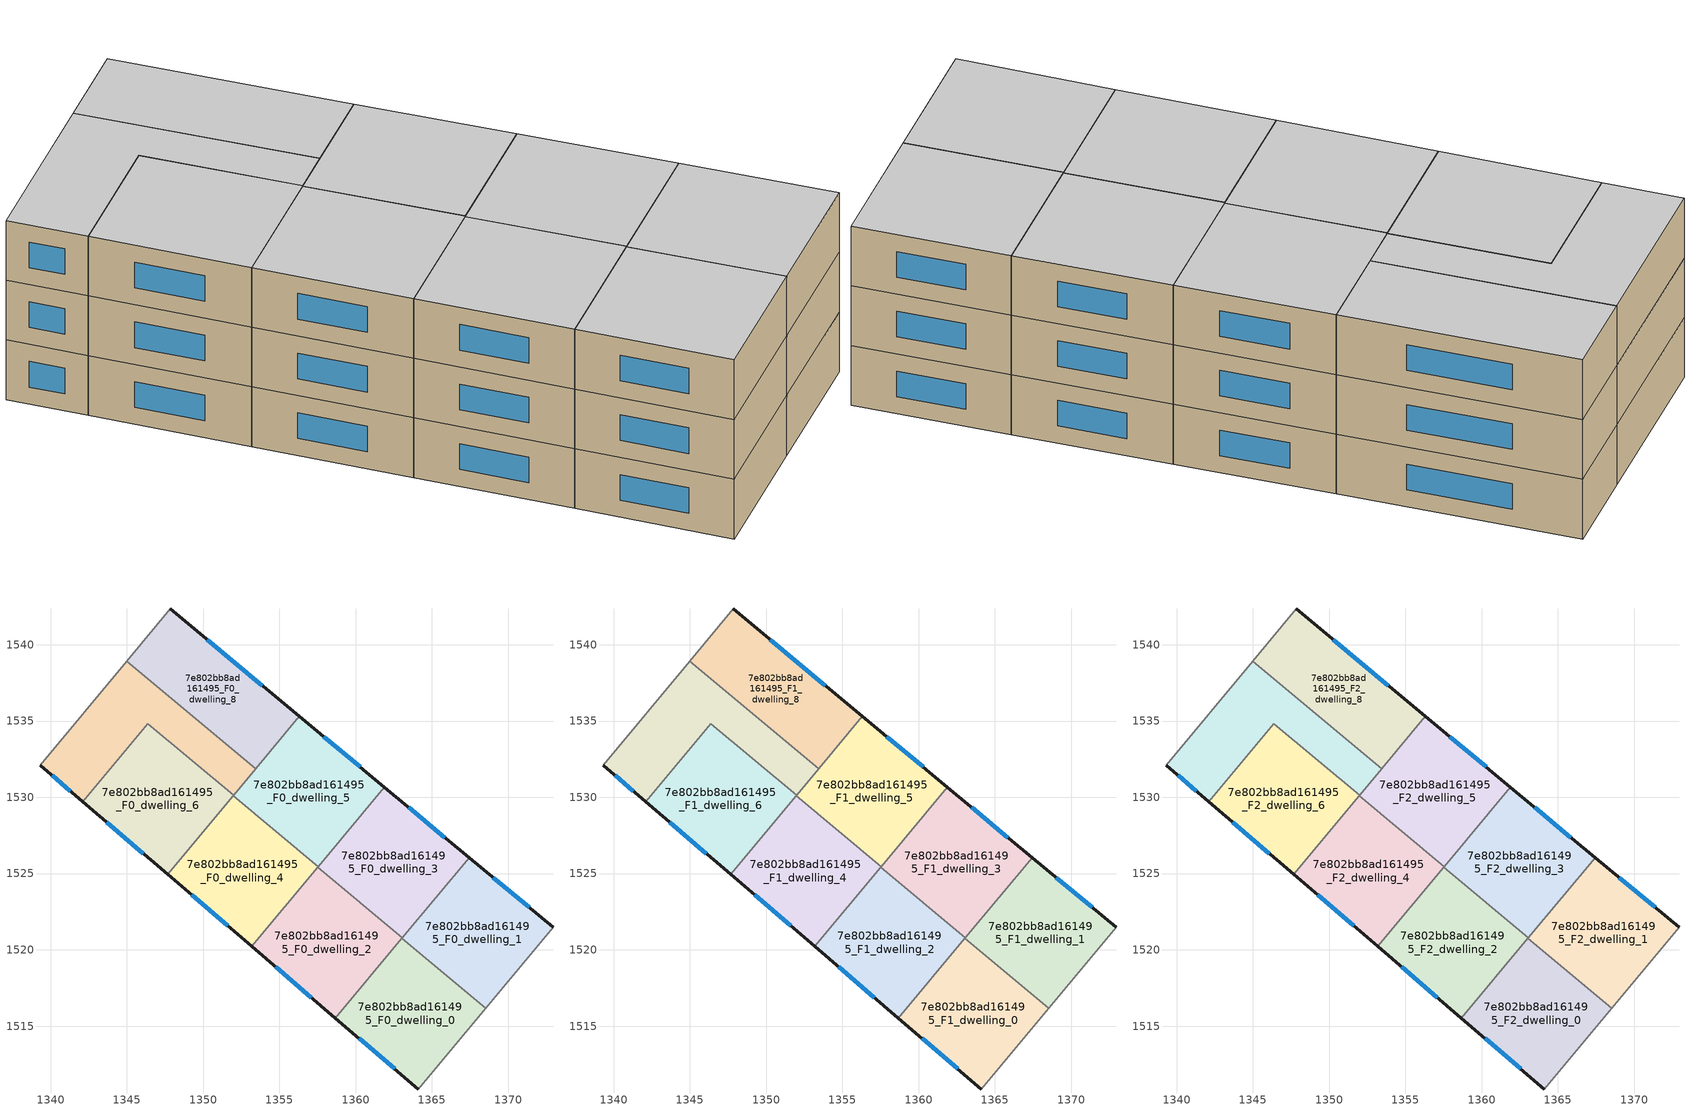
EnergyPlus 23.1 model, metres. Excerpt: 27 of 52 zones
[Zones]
7e802bb8ad161495_F0_dwelling_0
 floor ground (EU_floor_Construction): 1368.53,1516.19 1364.1,1510.87 1358.66,1515.53 1363.03,1520.77 z0
 wall outside (EU_wall_Construction): 1358.66,1515.53 1364.1,1510.87 z0:3
 wall to 7e802bb8ad161495_F0_dwelling_1 (EU_wall_Construction): 1368.53,1516.19 1363.03,1520.77 z0:3
 wall adiabatic (EU_wall_Construction): 1364.1,1510.87 1368.53,1516.19 z0:3
 wall to 7e802bb8ad161495_F0_dwelling_2 (EU_wall_Construction): 1363.03,1520.77 1358.66,1515.53 z0:3
 window (EU_Window_Construction): 1360.22,1514.2 1362.55,1512.2 z0.86:2.14
7e802bb8ad161495_F0_dwelling_1
 floor ground (EU_floor_Construction): 1372.93,1521.47 1368.53,1516.19 1363.03,1520.77 1367.43,1526.05 z0
 wall outside (EU_wall_Construction): 1372.93,1521.47 1367.43,1526.05 z0:3
 wall adiabatic (EU_wall_Construction): 1368.53,1516.19 1372.93,1521.47 z0:3
 wall to 7e802bb8ad161495_F0_dwelling_3 (EU_wall_Construction): 1367.43,1526.05 1363.06,1520.81 z0:3
 wall to 7e802bb8ad161495_F0_dwelling_2 (EU_wall_Construction): 1363.06,1520.81 1363.03,1520.77 z0:3
 window (EU_Window_Construction): 1371.36,1522.78 1369,1524.74 z0.86:2.14
7e802bb8ad161495_F0_dwelling_2
 floor ground (EU_floor_Construction): 1363.06,1520.81 1358.66,1515.53 1353.18,1520.22 1357.52,1525.42 z0
 wall outside (EU_wall_Construction): 1353.18,1520.22 1358.66,1515.53 z0:3
 wall to 7e802bb8ad161495_F0_dwelling_3 (EU_wall_Construction): 1363.06,1520.81 1357.52,1525.42 z0:3
 wall to 7e802bb8ad161495_F0_dwelling_4 (EU_wall_Construction): 1357.52,1525.42 1353.18,1520.22 z0:3
 window (EU_Window_Construction): 1354.75,1518.88 1357.1,1516.87 z0.86:2.14
7e802bb8ad161495_F0_dwelling_3
 floor ground (EU_floor_Construction): 1367.43,1526.05 1363.06,1520.81 1357.52,1525.42 1361.89,1530.66 z0
 wall outside (EU_wall_Construction): 1367.43,1526.05 1361.89,1530.66 z0:3
 wall to 7e802bb8ad161495_F0_dwelling_5 (EU_wall_Construction): 1361.89,1530.66 1357.55,1525.46 z0:3
 wall to 7e802bb8ad161495_F0_dwelling_4 (EU_wall_Construction): 1357.55,1525.46 1357.52,1525.43 z0:3
 window (EU_Window_Construction): 1365.85,1527.37 1363.47,1529.34 z0.86:2.14
7e802bb8ad161495_F0_dwelling_4
 floor ground (EU_floor_Construction): 1357.55,1525.46 1353.18,1520.22 1347.66,1524.95 1351.97,1530.12 z0
 wall outside (EU_wall_Construction): 1347.66,1524.95 1353.18,1520.22 z0:3
 wall to 7e802bb8ad161495_F0_dwelling_5 (EU_wall_Construction): 1357.55,1525.46 1351.97,1530.12 z0:3
 wall to 7e802bb8ad161495_F0_dwelling_6 (EU_wall_Construction): 1351.97,1530.12 1347.66,1524.95 z0:3
 window (EU_Window_Construction): 1349.24,1523.6 1351.61,1521.57 z0.86:2.14
7e802bb8ad161495_F0_dwelling_5
 floor ground (EU_floor_Construction): 1361.89,1530.66 1357.55,1525.46 1351.97,1530.12 1356.3,1535.31 z0
 wall outside (EU_wall_Construction): 1361.89,1530.66 1356.3,1535.31 z0:3
 wall to 7e802bb8ad161495_F0_dwelling_8 (EU_wall_Construction): 1356.3,1535.31 1353.43,1531.87 z0:3
 wall to 7e802bb8ad161495_F0_dwelling_7 (EU_wall_Construction): 1353.43,1531.88 1352,1530.15 z0:3
 wall to 7e802bb8ad161495_F0_dwelling_6 (EU_wall_Construction): 1352,1530.15 1351.97,1530.12 z0:3
 window (EU_Window_Construction): 1360.29,1531.99 1357.9,1533.98 z0.86:2.14
7e802bb8ad161495_F0_dwelling_6
 floor ground (EU_floor_Construction): 1352,1530.15 1347.66,1524.95 1342.1,1529.72 1346.37,1534.84 z0
 wall outside (EU_wall_Construction): 1342.1,1529.72 1347.66,1524.95 z0:3
 wall to 7e802bb8ad161495_F0_dwelling_7 (EU_wall_Construction): 1352,1530.15 1346.37,1534.84 1342.1,1529.72 z0:3
 window (EU_Window_Construction): 1343.69,1528.36 1346.07,1526.31 z0.86:2.14
7e802bb8ad161495_F0_dwelling_7
 floor ground (EU_floor_Construction): 1353.43,1531.88 1352,1530.15 1346.37,1534.84 1342.1,1529.72 1339.3,1532.12 1344.98,1538.92 z0
 wall outside (EU_wall_Construction): 1339.3,1532.12 1342.1,1529.72 z0:3
 wall adiabatic (EU_wall_Construction): 1344.98,1538.92 1339.3,1532.12 z0:3
 wall to 7e802bb8ad161495_F0_dwelling_8 (EU_wall_Construction): 1353.43,1531.88 1344.98,1538.92 z0:3
 window (EU_Window_Construction): 1340.1,1531.43 1341.3,1530.4 z0.86:2.14
7e802bb8ad161495_F0_dwelling_8
 floor ground (EU_floor_Construction): 1356.3,1535.31 1353.43,1531.88 1344.98,1538.92 1347.84,1542.35 z0
 wall outside (EU_wall_Construction): 1356.3,1535.31 1347.84,1542.35 z0:3
 wall adiabatic (EU_wall_Construction): 1347.84,1542.35 1344.98,1538.92 z0:3
 window (EU_Window_Construction): 1353.88,1537.32 1350.25,1540.34 z0.86:2.14
7e802bb8ad161495_F1_dwelling_0
 floor to 7e802bb8ad161495_F0_dwelling_0 (EU_floor_Construction): 1368.53,1516.19 1364.1,1510.87 1358.66,1515.53 1363.03,1520.77 z3
 wall outside (EU_wall_Construction): 1358.66,1515.53 1364.1,1510.87 z3:6
 wall to 7e802bb8ad161495_F1_dwelling_1 (EU_wall_Construction): 1368.53,1516.19 1363.03,1520.77 z3:6
 wall adiabatic (EU_wall_Construction): 1364.1,1510.87 1368.53,1516.19 z3:6
 wall to 7e802bb8ad161495_F1_dwelling_2 (EU_wall_Construction): 1363.03,1520.77 1358.66,1515.53 z3:6
 window (EU_Window_Construction): 1360.22,1514.2 1362.55,1512.2 z3.86:5.14
7e802bb8ad161495_F1_dwelling_1
 floor to 7e802bb8ad161495_F0_dwelling_1 (EU_floor_Construction): 1372.93,1521.47 1368.53,1516.19 1363.03,1520.77 1367.43,1526.05 z3
 wall outside (EU_wall_Construction): 1372.93,1521.47 1367.43,1526.05 z3:6
 wall adiabatic (EU_wall_Construction): 1368.53,1516.19 1372.93,1521.47 z3:6
 wall to 7e802bb8ad161495_F1_dwelling_3 (EU_wall_Construction): 1367.43,1526.05 1363.06,1520.81 z3:6
 wall to 7e802bb8ad161495_F1_dwelling_2 (EU_wall_Construction): 1363.06,1520.81 1363.03,1520.77 z3:6
 window (EU_Window_Construction): 1371.36,1522.78 1369,1524.74 z3.86:5.14
7e802bb8ad161495_F1_dwelling_2
 floor to 7e802bb8ad161495_F0_dwelling_2 (EU_floor_Construction): 1363.06,1520.81 1358.66,1515.53 1353.18,1520.22 1357.52,1525.42 z3
 wall outside (EU_wall_Construction): 1353.18,1520.22 1358.66,1515.53 z3:6
 wall to 7e802bb8ad161495_F1_dwelling_3 (EU_wall_Construction): 1363.06,1520.81 1357.52,1525.42 z3:6
 wall to 7e802bb8ad161495_F1_dwelling_4 (EU_wall_Construction): 1357.52,1525.42 1353.18,1520.22 z3:6
 window (EU_Window_Construction): 1354.75,1518.88 1357.1,1516.87 z3.86:5.14
7e802bb8ad161495_F1_dwelling_3
 floor to 7e802bb8ad161495_F0_dwelling_3 (EU_floor_Construction): 1367.43,1526.05 1363.06,1520.81 1357.52,1525.42 1361.89,1530.66 z3
 wall outside (EU_wall_Construction): 1367.43,1526.05 1361.89,1530.66 z3:6
 wall to 7e802bb8ad161495_F1_dwelling_5 (EU_wall_Construction): 1361.89,1530.66 1357.55,1525.46 z3:6
 wall to 7e802bb8ad161495_F1_dwelling_4 (EU_wall_Construction): 1357.55,1525.46 1357.52,1525.43 z3:6
 window (EU_Window_Construction): 1365.85,1527.37 1363.47,1529.34 z3.86:5.14
7e802bb8ad161495_F1_dwelling_4
 floor to 7e802bb8ad161495_F0_dwelling_4 (EU_floor_Construction): 1357.55,1525.46 1353.18,1520.22 1347.66,1524.95 1351.97,1530.12 z3
 wall outside (EU_wall_Construction): 1347.66,1524.95 1353.18,1520.22 z3:6
 wall to 7e802bb8ad161495_F1_dwelling_5 (EU_wall_Construction): 1357.55,1525.46 1351.97,1530.12 z3:6
 wall to 7e802bb8ad161495_F1_dwelling_6 (EU_wall_Construction): 1351.97,1530.12 1347.66,1524.95 z3:6
 window (EU_Window_Construction): 1349.24,1523.6 1351.61,1521.57 z3.86:5.14
7e802bb8ad161495_F1_dwelling_5
 floor to 7e802bb8ad161495_F0_dwelling_5 (EU_floor_Construction): 1361.89,1530.66 1357.55,1525.46 1351.97,1530.12 1356.3,1535.31 z3
 wall outside (EU_wall_Construction): 1361.89,1530.66 1356.3,1535.31 z3:6
 wall to 7e802bb8ad161495_F1_dwelling_8 (EU_wall_Construction): 1356.3,1535.31 1353.43,1531.87 z3:6
 wall to 7e802bb8ad161495_F1_dwelling_7 (EU_wall_Construction): 1353.43,1531.88 1352,1530.15 z3:6
 wall to 7e802bb8ad161495_F1_dwelling_6 (EU_wall_Construction): 1352,1530.15 1351.97,1530.12 z3:6
 window (EU_Window_Construction): 1360.29,1531.99 1357.9,1533.98 z3.86:5.14
7e802bb8ad161495_F1_dwelling_6
 floor to 7e802bb8ad161495_F0_dwelling_6 (EU_floor_Construction): 1352,1530.15 1347.66,1524.95 1342.1,1529.72 1346.37,1534.84 z3
 wall outside (EU_wall_Construction): 1342.1,1529.72 1347.66,1524.95 z3:6
 wall to 7e802bb8ad161495_F1_dwelling_7 (EU_wall_Construction): 1352,1530.15 1346.37,1534.84 1342.1,1529.72 z3:6
 window (EU_Window_Construction): 1343.69,1528.36 1346.07,1526.31 z3.86:5.14
7e802bb8ad161495_F1_dwelling_7
 floor to 7e802bb8ad161495_F0_dwelling_7 (EU_floor_Construction): 1353.43,1531.88 1352,1530.15 1346.37,1534.84 1342.1,1529.72 1339.3,1532.12 1344.98,1538.92 z3
 wall outside (EU_wall_Construction): 1339.3,1532.12 1342.1,1529.72 z3:6
 wall adiabatic (EU_wall_Construction): 1344.98,1538.92 1339.3,1532.12 z3:6
 wall to 7e802bb8ad161495_F1_dwelling_8 (EU_wall_Construction): 1353.43,1531.88 1344.98,1538.92 z3:6
 window (EU_Window_Construction): 1340.1,1531.43 1341.3,1530.4 z3.86:5.14
7e802bb8ad161495_F1_dwelling_8
 floor to 7e802bb8ad161495_F0_dwelling_8 (EU_floor_Construction): 1356.3,1535.31 1353.43,1531.88 1344.98,1538.92 1347.84,1542.35 z3
 wall outside (EU_wall_Construction): 1356.3,1535.31 1347.84,1542.35 z3:6
 wall adiabatic (EU_wall_Construction): 1347.84,1542.35 1344.98,1538.92 z3:6
 window (EU_Window_Construction): 1353.88,1537.32 1350.25,1540.34 z3.86:5.14
7e802bb8ad161495_F2_dwelling_0
 floor to 7e802bb8ad161495_F1_dwelling_0 (EU_floor_Construction): 1368.53,1516.19 1364.1,1510.87 1358.66,1515.53 1363.03,1520.77 z6
 wall outside (EU_wall_Construction): 1358.66,1515.53 1364.1,1510.87 z6:9
 wall to 7e802bb8ad161495_F2_dwelling_1 (EU_wall_Construction): 1368.53,1516.19 1363.03,1520.77 z6:9
 wall adiabatic (EU_wall_Construction): 1364.1,1510.87 1368.53,1516.19 z6:9
 wall to 7e802bb8ad161495_F2_dwelling_2 (EU_wall_Construction): 1363.03,1520.77 1358.66,1515.53 z6:9
 window (EU_Window_Construction): 1360.22,1514.2 1362.55,1512.2 z6.86:8.14
 ceiling to 7e802bb8ad161495_F3_dwelling_0 (EU_floor_Construction): 1364.1,1510.87 1368.53,1516.19 1363.03,1520.77 1358.66,1515.53 z9
7e802bb8ad161495_F2_dwelling_1
 floor to 7e802bb8ad161495_F1_dwelling_1 (EU_floor_Construction): 1372.93,1521.47 1368.53,1516.19 1363.03,1520.77 1367.43,1526.05 z6
 wall outside (EU_wall_Construction): 1372.93,1521.47 1367.43,1526.05 z6:9
 wall adiabatic (EU_wall_Construction): 1368.53,1516.19 1372.93,1521.47 z6:9
 wall to 7e802bb8ad161495_F2_dwelling_3 (EU_wall_Construction): 1367.43,1526.05 1363.06,1520.81 z6:9
 wall to 7e802bb8ad161495_F2_dwelling_2 (EU_wall_Construction): 1363.06,1520.81 1363.03,1520.77 z6:9
 window (EU_Window_Construction): 1371.36,1522.78 1369,1524.74 z6.86:8.14
 ceiling to 7e802bb8ad161495_F3_dwelling_1 (EU_floor_Construction): 1368.53,1516.19 1372.93,1521.47 1367.43,1526.05 1363.03,1520.77 z9
7e802bb8ad161495_F2_dwelling_2
 floor to 7e802bb8ad161495_F1_dwelling_2 (EU_floor_Construction): 1363.06,1520.81 1358.66,1515.53 1353.18,1520.22 1357.52,1525.42 z6
 wall outside (EU_wall_Construction): 1353.18,1520.22 1358.66,1515.53 z6:9
 wall to 7e802bb8ad161495_F2_dwelling_3 (EU_wall_Construction): 1363.06,1520.81 1357.52,1525.42 z6:9
 wall to 7e802bb8ad161495_F2_dwelling_4 (EU_wall_Construction): 1357.52,1525.42 1353.18,1520.22 z6:9
 window (EU_Window_Construction): 1354.75,1518.88 1357.1,1516.87 z6.86:8.14
 ceiling to 7e802bb8ad161495_F3_dwelling_2 (EU_floor_Construction): 1358.66,1515.53 1363.06,1520.81 1357.52,1525.42 1353.18,1520.22 z9
7e802bb8ad161495_F2_dwelling_3
 floor to 7e802bb8ad161495_F1_dwelling_3 (EU_floor_Construction): 1367.43,1526.05 1363.06,1520.81 1357.52,1525.42 1361.89,1530.66 z6
 wall outside (EU_wall_Construction): 1367.43,1526.05 1361.89,1530.66 z6:9
 wall to 7e802bb8ad161495_F2_dwelling_5 (EU_wall_Construction): 1361.89,1530.66 1357.55,1525.46 z6:9
 wall to 7e802bb8ad161495_F2_dwelling_4 (EU_wall_Construction): 1357.55,1525.46 1357.52,1525.43 z6:9
 window (EU_Window_Construction): 1365.85,1527.37 1363.47,1529.34 z6.86:8.14
 ceiling to 7e802bb8ad161495_F3_dwelling_3 (EU_floor_Construction): 1363.06,1520.81 1367.43,1526.05 1361.89,1530.66 1357.52,1525.42 z9
7e802bb8ad161495_F2_dwelling_4
 floor to 7e802bb8ad161495_F1_dwelling_4 (EU_floor_Construction): 1357.55,1525.46 1353.18,1520.22 1347.66,1524.95 1351.97,1530.12 z6
 wall outside (EU_wall_Construction): 1347.66,1524.95 1353.18,1520.22 z6:9
 wall to 7e802bb8ad161495_F2_dwelling_5 (EU_wall_Construction): 1357.55,1525.46 1351.97,1530.12 z6:9
 wall to 7e802bb8ad161495_F2_dwelling_6 (EU_wall_Construction): 1351.97,1530.12 1347.66,1524.95 z6:9
 window (EU_Window_Construction): 1349.24,1523.6 1351.61,1521.57 z6.86:8.14
 ceiling to 7e802bb8ad161495_F3_dwelling_4 (EU_floor_Construction): 1353.18,1520.22 1357.55,1525.46 1351.97,1530.12 1347.66,1524.95 z9
7e802bb8ad161495_F2_dwelling_5
 floor to 7e802bb8ad161495_F1_dwelling_5 (EU_floor_Construction): 1361.89,1530.66 1357.55,1525.46 1351.97,1530.12 1356.3,1535.31 z6
 wall outside (EU_wall_Construction): 1361.89,1530.66 1356.3,1535.31 z6:9
 wall to 7e802bb8ad161495_F2_dwelling_8 (EU_wall_Construction): 1356.3,1535.31 1353.43,1531.87 z6:9
 wall to 7e802bb8ad161495_F2_dwelling_7 (EU_wall_Construction): 1353.43,1531.88 1352,1530.15 z6:9
 wall to 7e802bb8ad161495_F2_dwelling_6 (EU_wall_Construction): 1352,1530.15 1351.97,1530.12 z6:9
 window (EU_Window_Construction): 1360.29,1531.99 1357.9,1533.98 z6.86:8.14
 ceiling to 7e802bb8ad161495_F3_dwelling_5 (EU_floor_Construction): 1357.55,1525.46 1361.89,1530.66 1356.3,1535.31 1351.97,1530.12 z9
7e802bb8ad161495_F2_dwelling_6
 floor to 7e802bb8ad161495_F1_dwelling_6 (EU_floor_Construction): 1352,1530.15 1347.66,1524.95 1342.1,1529.72 1346.37,1534.84 z6
 wall outside (EU_wall_Construction): 1342.1,1529.72 1347.66,1524.95 z6:9
 wall to 7e802bb8ad161495_F2_dwelling_7 (EU_wall_Construction): 1352,1530.15 1346.37,1534.84 1342.1,1529.72 z6:9
 window (EU_Window_Construction): 1343.69,1528.36 1346.07,1526.31 z6.86:8.14
 ceiling to 7e802bb8ad161495_F3_dwelling_6 (EU_floor_Construction): 1347.66,1524.95 1352,1530.15 1346.37,1534.84 1342.1,1529.72 z9
7e802bb8ad161495_F2_dwelling_7
 floor to 7e802bb8ad161495_F1_dwelling_7 (EU_floor_Construction): 1353.43,1531.88 1352,1530.15 1346.37,1534.84 1342.1,1529.72 1339.3,1532.12 1344.98,1538.92 z6
 wall outside (EU_wall_Construction): 1339.3,1532.12 1342.1,1529.72 z6:9
 wall adiabatic (EU_wall_Construction): 1344.98,1538.92 1339.3,1532.12 z6:9
 wall to 7e802bb8ad161495_F2_dwelling_8 (EU_wall_Construction): 1353.43,1531.88 1344.98,1538.92 z6:9
 window (EU_Window_Construction): 1340.1,1531.43 1341.3,1530.4 z6.86:8.14
 ceiling to 7e802bb8ad161495_F3_dwelling_7 (EU_floor_Construction): 1352,1530.15 1353.43,1531.88 1344.98,1538.92 1339.3,1532.12 1342.1,1529.72 1346.37,1534.84 z9
7e802bb8ad161495_F2_dwelling_8
 floor to 7e802bb8ad161495_F1_dwelling_8 (EU_floor_Construction): 1356.3,1535.31 1353.43,1531.88 1344.98,1538.92 1347.84,1542.35 z6
 wall outside (EU_wall_Construction): 1356.3,1535.31 1347.84,1542.35 z6:9
 wall adiabatic (EU_wall_Construction): 1347.84,1542.35 1344.98,1538.92 z6:9
 window (EU_Window_Construction): 1353.88,1537.32 1350.25,1540.34 z6.86:8.14
 ceiling to 7e802bb8ad161495_F3_dwelling_8 (EU_floor_Construction): 1353.43,1531.88 1356.3,1535.31 1347.84,1542.35 1344.98,1538.92 z9
[Building]
EU S2 Campaign: North Axis=0; Terrain=City; Solar Distribution=FullExterior
[Site:Location]
Helsinki-Vantaa.AP: Latitude=60.317; Longitude=24.963; Time Zone=2; Elevation=54.6
[SizingPeriod:WeatherFileDays]
AnnualSizingPeriod: Begin Month=1; Begin Day of Month=1; End Month=12; End Day of Month=31; Day of Week for Start Day=Monday; Use Weather File Daylight Saving Period=No; Use Weather File Rain and Snow Indicators=No
[MATERIAL]
EU_InternalMass_Material: Roughness=MediumRough; Thickness=0.1; Conductivity=1; Density=1800; Specific Heat=900; Thermal Absorptance=0.9; Solar Absorptance=0.7; Visible Absorptance=0.7
[MATERIAL:NOMASS] Roughness=MediumRough; Thermal Absorptance=0.9; Solar Absorptance=0.7; Visible Absorptance=0.7
Name | Thermal Resistance
EU_wall_NoMass | 1.10183
EU_floor_NoMass | 1.70606
[WINDOWMATERIAL:SIMPLEGLAZINGSYSTEM]
EU_Window_SimpleGlazing: UFactor=3.11035; Solar Heat Gain Coefficient=0.8; Visible Transmittance=0.8
[CONSTRUCTION]
EU_wall_Construction: EU_wall_NoMass
EU_floor_Construction: EU_floor_NoMass
EU_Window_Construction: EU_Window_SimpleGlazing
EU_InternalMass_Construction: EU_InternalMass_Material
[ZONE] Type=1; Multiplier=1; Ceiling Height=autocalculate; Floor Area=autocalculate; Part of Total Floor Area=Yes
Name | Volume
7e802bb8ad161495_F0_dwelling_0; 7e802bb8ad161495_F1_dwelling_0; 7e802bb8ad161495_F2_dwelling_0 | 147.608
7e802bb8ad161495_F0_dwelling_1; 7e802bb8ad161495_F1_dwelling_1; 7e802bb8ad161495_F2_dwelling_1; 7e802bb8ad161495_F0_dwelling_8; 7e802bb8ad161495_F1_dwelling_8; 7e802bb8ad161495_F2_dwelling_8 | 147.616
7e802bb8ad161495_F0_dwelling_2; 7e802bb8ad161495_F1_dwelling_2; 7e802bb8ad161495_F2_dwelling_2; 7e802bb8ad161495_F0_dwelling_4; 7e802bb8ad161495_F1_dwelling_4; 7e802bb8ad161495_F2_dwelling_4 | 147.628
7e802bb8ad161495_F0_dwelling_3; 7e802bb8ad161495_F1_dwelling_3; 7e802bb8ad161495_F2_dwelling_3; 7e802bb8ad161495_F0_dwelling_5; 7e802bb8ad161495_F1_dwelling_5; 7e802bb8ad161495_F2_dwelling_5 | 147.623
7e802bb8ad161495_F0_dwelling_6; 7e802bb8ad161495_F1_dwelling_6; 7e802bb8ad161495_F2_dwelling_6 | 147.599
7e802bb8ad161495_F0_dwelling_7; 7e802bb8ad161495_F1_dwelling_7; 7e802bb8ad161495_F2_dwelling_7 | 147.627
[INTERNALMASS] Construction=EU_InternalMass_Construction
Name | Zone or ZoneList | Surface Area
7e802bb8ad161495_F0_dwelling_0_EU_InternalMass | 7e802bb8ad161495_F0_dwelling_0 | 49.203
7e802bb8ad161495_F0_dwelling_1_EU_InternalMass | 7e802bb8ad161495_F0_dwelling_1 | 49.2059
7e802bb8ad161495_F0_dwelling_2_EU_InternalMass | 7e802bb8ad161495_F0_dwelling_2 | 49.2096
7e802bb8ad161495_F0_dwelling_3_EU_InternalMass | 7e802bb8ad161495_F0_dwelling_3 | 49.2067
7e802bb8ad161495_F0_dwelling_4_EU_InternalMass | 7e802bb8ad161495_F0_dwelling_4 | 49.2104
7e802bb8ad161495_F0_dwelling_5_EU_InternalMass | 7e802bb8ad161495_F0_dwelling_5 | 49.208
7e802bb8ad161495_F0_dwelling_6_EU_InternalMass | 7e802bb8ad161495_F0_dwelling_6 | 49.2005
7e802bb8ad161495_F0_dwelling_7_EU_InternalMass | 7e802bb8ad161495_F0_dwelling_7 | 49.2091
7e802bb8ad161495_F0_dwelling_8_EU_InternalMass | 7e802bb8ad161495_F0_dwelling_8 | 49.2086
7e802bb8ad161495_F1_dwelling_0_EU_InternalMass | 7e802bb8ad161495_F1_dwelling_0 | 49.203
7e802bb8ad161495_F1_dwelling_1_EU_InternalMass | 7e802bb8ad161495_F1_dwelling_1 | 49.2059
7e802bb8ad161495_F1_dwelling_2_EU_InternalMass | 7e802bb8ad161495_F1_dwelling_2 | 49.2096
7e802bb8ad161495_F1_dwelling_3_EU_InternalMass | 7e802bb8ad161495_F1_dwelling_3 | 49.2067
7e802bb8ad161495_F1_dwelling_4_EU_InternalMass | 7e802bb8ad161495_F1_dwelling_4 | 49.2104
7e802bb8ad161495_F1_dwelling_5_EU_InternalMass | 7e802bb8ad161495_F1_dwelling_5 | 49.208
7e802bb8ad161495_F1_dwelling_6_EU_InternalMass | 7e802bb8ad161495_F1_dwelling_6 | 49.2005
7e802bb8ad161495_F1_dwelling_7_EU_InternalMass | 7e802bb8ad161495_F1_dwelling_7 | 49.2091
7e802bb8ad161495_F1_dwelling_8_EU_InternalMass | 7e802bb8ad161495_F1_dwelling_8 | 49.2086
7e802bb8ad161495_F2_dwelling_0_EU_InternalMass | 7e802bb8ad161495_F2_dwelling_0 | 49.203
7e802bb8ad161495_F2_dwelling_1_EU_InternalMass | 7e802bb8ad161495_F2_dwelling_1 | 49.2059
7e802bb8ad161495_F2_dwelling_2_EU_InternalMass | 7e802bb8ad161495_F2_dwelling_2 | 49.2096
7e802bb8ad161495_F2_dwelling_3_EU_InternalMass | 7e802bb8ad161495_F2_dwelling_3 | 49.2067
7e802bb8ad161495_F2_dwelling_4_EU_InternalMass | 7e802bb8ad161495_F2_dwelling_4 | 49.2104
7e802bb8ad161495_F2_dwelling_5_EU_InternalMass | 7e802bb8ad161495_F2_dwelling_5 | 49.208
7e802bb8ad161495_F2_dwelling_6_EU_InternalMass | 7e802bb8ad161495_F2_dwelling_6 | 49.2005
7e802bb8ad161495_F2_dwelling_7_EU_InternalMass | 7e802bb8ad161495_F2_dwelling_7 | 49.2091
7e802bb8ad161495_F2_dwelling_8_EU_InternalMass | 7e802bb8ad161495_F2_dwelling_8 | 49.2086
[OTHEREQUIPMENT] Fuel Type=Electricity; Design Level Calculation Method=Watts/Area; Power per Zone Floor Area=1; Fraction Latent=0; Fraction Radiant=0; Fraction Lost=0; Carbon Dioxide Generation Rate=0; EndUse Subcategory=EU_Step8_InternalGains
Name | Zone or ZoneList or Space or SpaceList | Schedule
EU_Step8_InternalGain_7e802bb8ad161495_F0_dwelling_0_f000 | 7e802bb8ad161495_F0_dwelling_0 | EU_Step8_GainSchedule_7e802bb8ad161495_F0_dwelling_0_f000
EU_Step8_InternalGain_7e802bb8ad161495_F0_dwelling_1_f000 | 7e802bb8ad161495_F0_dwelling_1 | EU_Step8_GainSchedule_7e802bb8ad161495_F0_dwelling_1_f000
EU_Step8_InternalGain_7e802bb8ad161495_F0_dwelling_2_f000 | 7e802bb8ad161495_F0_dwelling_2 | EU_Step8_GainSchedule_7e802bb8ad161495_F0_dwelling_2_f000
EU_Step8_InternalGain_7e802bb8ad161495_F0_dwelling_3_f000 | 7e802bb8ad161495_F0_dwelling_3 | EU_Step8_GainSchedule_7e802bb8ad161495_F0_dwelling_3_f000
EU_Step8_InternalGain_7e802bb8ad161495_F0_dwelling_4_f000 | 7e802bb8ad161495_F0_dwelling_4 | EU_Step8_GainSchedule_7e802bb8ad161495_F0_dwelling_4_f000
EU_Step8_InternalGain_7e802bb8ad161495_F0_dwelling_5_f000 | 7e802bb8ad161495_F0_dwelling_5 | EU_Step8_GainSchedule_7e802bb8ad161495_F0_dwelling_5_f000
EU_Step8_InternalGain_7e802bb8ad161495_F0_dwelling_6_f000 | 7e802bb8ad161495_F0_dwelling_6 | EU_Step8_GainSchedule_7e802bb8ad161495_F0_dwelling_6_f000
EU_Step8_InternalGain_7e802bb8ad161495_F0_dwelling_7_f000 | 7e802bb8ad161495_F0_dwelling_7 | EU_Step8_GainSchedule_7e802bb8ad161495_F0_dwelling_7_f000
EU_Step8_InternalGain_7e802bb8ad161495_F0_dwelling_8_f000 | 7e802bb8ad161495_F0_dwelling_8 | EU_Step8_GainSchedule_7e802bb8ad161495_F0_dwelling_8_f000
EU_Step8_InternalGain_7e802bb8ad161495_F1_dwelling_0_f000 | 7e802bb8ad161495_F1_dwelling_0 | EU_Step8_GainSchedule_7e802bb8ad161495_F1_dwelling_0_f000
EU_Step8_InternalGain_7e802bb8ad161495_F1_dwelling_1_f000 | 7e802bb8ad161495_F1_dwelling_1 | EU_Step8_GainSchedule_7e802bb8ad161495_F1_dwelling_1_f000
EU_Step8_InternalGain_7e802bb8ad161495_F1_dwelling_2_f000 | 7e802bb8ad161495_F1_dwelling_2 | EU_Step8_GainSchedule_7e802bb8ad161495_F1_dwelling_2_f000
EU_Step8_InternalGain_7e802bb8ad161495_F1_dwelling_3_f000 | 7e802bb8ad161495_F1_dwelling_3 | EU_Step8_GainSchedule_7e802bb8ad161495_F1_dwelling_3_f000
EU_Step8_InternalGain_7e802bb8ad161495_F1_dwelling_4_f000 | 7e802bb8ad161495_F1_dwelling_4 | EU_Step8_GainSchedule_7e802bb8ad161495_F1_dwelling_4_f000
EU_Step8_InternalGain_7e802bb8ad161495_F1_dwelling_5_f000 | 7e802bb8ad161495_F1_dwelling_5 | EU_Step8_GainSchedule_7e802bb8ad161495_F1_dwelling_5_f000
EU_Step8_InternalGain_7e802bb8ad161495_F1_dwelling_6_f000 | 7e802bb8ad161495_F1_dwelling_6 | EU_Step8_GainSchedule_7e802bb8ad161495_F1_dwelling_6_f000
EU_Step8_InternalGain_7e802bb8ad161495_F1_dwelling_7_f000 | 7e802bb8ad161495_F1_dwelling_7 | EU_Step8_GainSchedule_7e802bb8ad161495_F1_dwelling_7_f000
EU_Step8_InternalGain_7e802bb8ad161495_F1_dwelling_8_f000 | 7e802bb8ad161495_F1_dwelling_8 | EU_Step8_GainSchedule_7e802bb8ad161495_F1_dwelling_8_f000
EU_Step8_InternalGain_7e802bb8ad161495_F2_dwelling_0_f000 | 7e802bb8ad161495_F2_dwelling_0 | EU_Step8_GainSchedule_7e802bb8ad161495_F2_dwelling_0_f000
EU_Step8_InternalGain_7e802bb8ad161495_F2_dwelling_1_f000 | 7e802bb8ad161495_F2_dwelling_1 | EU_Step8_GainSchedule_7e802bb8ad161495_F2_dwelling_1_f000
EU_Step8_InternalGain_7e802bb8ad161495_F2_dwelling_2_f000 | 7e802bb8ad161495_F2_dwelling_2 | EU_Step8_GainSchedule_7e802bb8ad161495_F2_dwelling_2_f000
EU_Step8_InternalGain_7e802bb8ad161495_F2_dwelling_3_f000 | 7e802bb8ad161495_F2_dwelling_3 | EU_Step8_GainSchedule_7e802bb8ad161495_F2_dwelling_3_f000
EU_Step8_InternalGain_7e802bb8ad161495_F2_dwelling_4_f000 | 7e802bb8ad161495_F2_dwelling_4 | EU_Step8_GainSchedule_7e802bb8ad161495_F2_dwelling_4_f000
EU_Step8_InternalGain_7e802bb8ad161495_F2_dwelling_5_f000 | 7e802bb8ad161495_F2_dwelling_5 | EU_Step8_GainSchedule_7e802bb8ad161495_F2_dwelling_5_f000
EU_Step8_InternalGain_7e802bb8ad161495_F2_dwelling_6_f000 | 7e802bb8ad161495_F2_dwelling_6 | EU_Step8_GainSchedule_7e802bb8ad161495_F2_dwelling_6_f000
EU_Step8_InternalGain_7e802bb8ad161495_F2_dwelling_7_f000 | 7e802bb8ad161495_F2_dwelling_7 | EU_Step8_GainSchedule_7e802bb8ad161495_F2_dwelling_7_f000
EU_Step8_InternalGain_7e802bb8ad161495_F2_dwelling_8_f000 | 7e802bb8ad161495_F2_dwelling_8 | EU_Step8_GainSchedule_7e802bb8ad161495_F2_dwelling_8_f000
[ZONEVENTILATION:DESIGNFLOWRATE] Schedule=EU_AlwaysOn; Design Flow Rate Calculation Method=AirChanges/Hour; Air Changes per Hour=0.756316; Ventilation Type=Natural; Fan Pressure Rise=0; Fan Total Efficiency=1; Constant Term Coefficient=1; Temperature Term Coefficient=0; Velocity Term Coefficient=0; Velocity Squared Term Coefficient=0; Minimum Indoor Temperature=-100; Maximum Indoor Temperature=100; Delta Temperature=-100; Minimum Outdoor Temperature=-100; Maximum Outdoor Temperature=100; Maximum Wind Speed=40
Name | Zone or ZoneList or Space or SpaceList
EU_ConstantAir_7e802bb8ad161495_F0_dwelling_0 | 7e802bb8ad161495_F0_dwelling_0
EU_ConstantAir_7e802bb8ad161495_F0_dwelling_1 | 7e802bb8ad161495_F0_dwelling_1
EU_ConstantAir_7e802bb8ad161495_F0_dwelling_2 | 7e802bb8ad161495_F0_dwelling_2
EU_ConstantAir_7e802bb8ad161495_F0_dwelling_3 | 7e802bb8ad161495_F0_dwelling_3
EU_ConstantAir_7e802bb8ad161495_F0_dwelling_4 | 7e802bb8ad161495_F0_dwelling_4
EU_ConstantAir_7e802bb8ad161495_F0_dwelling_5 | 7e802bb8ad161495_F0_dwelling_5
EU_ConstantAir_7e802bb8ad161495_F0_dwelling_6 | 7e802bb8ad161495_F0_dwelling_6
EU_ConstantAir_7e802bb8ad161495_F0_dwelling_7 | 7e802bb8ad161495_F0_dwelling_7
EU_ConstantAir_7e802bb8ad161495_F0_dwelling_8 | 7e802bb8ad161495_F0_dwelling_8
EU_ConstantAir_7e802bb8ad161495_F1_dwelling_0 | 7e802bb8ad161495_F1_dwelling_0
EU_ConstantAir_7e802bb8ad161495_F1_dwelling_1 | 7e802bb8ad161495_F1_dwelling_1
EU_ConstantAir_7e802bb8ad161495_F1_dwelling_2 | 7e802bb8ad161495_F1_dwelling_2
EU_ConstantAir_7e802bb8ad161495_F1_dwelling_3 | 7e802bb8ad161495_F1_dwelling_3
EU_ConstantAir_7e802bb8ad161495_F1_dwelling_4 | 7e802bb8ad161495_F1_dwelling_4
EU_ConstantAir_7e802bb8ad161495_F1_dwelling_5 | 7e802bb8ad161495_F1_dwelling_5
EU_ConstantAir_7e802bb8ad161495_F1_dwelling_6 | 7e802bb8ad161495_F1_dwelling_6
EU_ConstantAir_7e802bb8ad161495_F1_dwelling_7 | 7e802bb8ad161495_F1_dwelling_7
EU_ConstantAir_7e802bb8ad161495_F1_dwelling_8 | 7e802bb8ad161495_F1_dwelling_8
EU_ConstantAir_7e802bb8ad161495_F2_dwelling_0 | 7e802bb8ad161495_F2_dwelling_0
EU_ConstantAir_7e802bb8ad161495_F2_dwelling_1 | 7e802bb8ad161495_F2_dwelling_1
EU_ConstantAir_7e802bb8ad161495_F2_dwelling_2 | 7e802bb8ad161495_F2_dwelling_2
EU_ConstantAir_7e802bb8ad161495_F2_dwelling_3 | 7e802bb8ad161495_F2_dwelling_3
EU_ConstantAir_7e802bb8ad161495_F2_dwelling_4 | 7e802bb8ad161495_F2_dwelling_4
EU_ConstantAir_7e802bb8ad161495_F2_dwelling_5 | 7e802bb8ad161495_F2_dwelling_5
EU_ConstantAir_7e802bb8ad161495_F2_dwelling_6 | 7e802bb8ad161495_F2_dwelling_6
EU_ConstantAir_7e802bb8ad161495_F2_dwelling_7 | 7e802bb8ad161495_F2_dwelling_7
EU_ConstantAir_7e802bb8ad161495_F2_dwelling_8 | 7e802bb8ad161495_F2_dwelling_8
[HVACTEMPLATE:THERMOSTAT] Constant Heating Setpoint=20; Constant Cooling Setpoint=50
EU_HeatOnly_7e802bb8ad161495_F0_dwelling_0; EU_HeatOnly_7e802bb8ad161495_F0_dwelling_1; EU_HeatOnly_7e802bb8ad161495_F0_dwelling_2; EU_HeatOnly_7e802bb8ad161495_F0_dwelling_3; EU_HeatOnly_7e802bb8ad161495_F0_dwelling_4; EU_HeatOnly_7e802bb8ad161495_F0_dwelling_5; EU_HeatOnly_7e802bb8ad161495_F0_dwelling_6; EU_HeatOnly_7e802bb8ad161495_F0_dwelling_7; EU_HeatOnly_7e802bb8ad161495_F0_dwelling_8; EU_HeatOnly_7e802bb8ad161495_F1_dwelling_0; EU_HeatOnly_7e802bb8ad161495_F1_dwelling_1; EU_HeatOnly_7e802bb8ad161495_F1_dwelling_2; EU_HeatOnly_7e802bb8ad161495_F1_dwelling_3; EU_HeatOnly_7e802bb8ad161495_F1_dwelling_4; EU_HeatOnly_7e802bb8ad161495_F1_dwelling_5; EU_HeatOnly_7e802bb8ad161495_F1_dwelling_6; EU_HeatOnly_7e802bb8ad161495_F1_dwelling_7; EU_HeatOnly_7e802bb8ad161495_F1_dwelling_8; EU_HeatOnly_7e802bb8ad161495_F2_dwelling_0; EU_HeatOnly_7e802bb8ad161495_F2_dwelling_1; EU_HeatOnly_7e802bb8ad161495_F2_dwelling_2; EU_HeatOnly_7e802bb8ad161495_F2_dwelling_3; EU_HeatOnly_7e802bb8ad161495_F2_dwelling_4; EU_HeatOnly_7e802bb8ad161495_F2_dwelling_5; EU_HeatOnly_7e802bb8ad161495_F2_dwelling_6; EU_HeatOnly_7e802bb8ad161495_F2_dwelling_7; EU_HeatOnly_7e802bb8ad161495_F2_dwelling_8; EU_HeatOnly_7e802bb8ad161495_F3_dwelling_0; EU_HeatOnly_7e802bb8ad161495_F3_dwelling_1; EU_HeatOnly_7e802bb8ad161495_F3_dwelling_2; EU_HeatOnly_7e802bb8ad161495_F3_dwelling_3; EU_HeatOnly_7e802bb8ad161495_F3_dwelling_4; EU_HeatOnly_7e802bb8ad161495_F3_dwelling_5; EU_HeatOnly_7e802bb8ad161495_F3_dwelling_6; EU_HeatOnly_7e802bb8ad161495_F3_dwelling_7; EU_HeatOnly_7e802bb8ad161495_F3_dwelling_8; EU_HeatOnly_7e802bb8ad161495_F4_dwelling_0; EU_HeatOnly_7e802bb8ad161495_F4_dwelling_1; EU_HeatOnly_7e802bb8ad161495_F4_dwelling_2; EU_HeatOnly_7e802bb8ad161495_F4_dwelling_3; EU_HeatOnly_7e802bb8ad161495_F4_dwelling_4; EU_HeatOnly_7e802bb8ad161495_F4_dwelling_5; EU_HeatOnly_7e802bb8ad161495_F4_dwelling_6; EU_HeatOnly_7e802bb8ad161495_F4_dwelling_7; EU_HeatOnly_7e802bb8ad161495_F5_dwelling_0; EU_HeatOnly_7e802bb8ad161495_F5_dwelling_1; EU_HeatOnly_7e802bb8ad161495_F5_dwelling_2; EU_HeatOnly_7e802bb8ad161495_F5_dwelling_3; EU_HeatOnly_7e802bb8ad161495_F5_dwelling_4; EU_HeatOnly_7e802bb8ad161495_F5_dwelling_5; EU_HeatOnly_7e802bb8ad161495_F5_dwelling_6; EU_HeatOnly_7e802bb8ad161495_F5_dwelling_7
[HVACTEMPLATE:ZONE:IDEALLOADSAIRSYSTEM] System Availability Schedule=EU_AlwaysOn; Maximum Heating Supply Air Temperature=50; Minimum Cooling Supply Air Temperature=13; Maximum Heating Supply Air Humidity Ratio=0.0156; Minimum Cooling Supply Air Humidity Ratio=0.0077; Heating Limit=NoLimit; Cooling Limit=NoLimit; Heating Availability Schedule=EU_AlwaysOn; Cooling Availability Schedule=EU_CoolingOff; Dehumidification Control Type=ConstantSensibleHeatRatio; Cooling Sensible Heat Ratio=0.7; Dehumidification Setpoint=60; Humidification Control Type=None; Humidification Setpoint=30; Outdoor Air Method=None; Outdoor Air Flow Rate per Person=0.00944; Outdoor Air Flow Rate per Zone Floor Area=0; Outdoor Air Flow Rate per Zone=0; Demand Controlled Ventilation Type=None; Outdoor Air Economizer Type=NoEconomizer; Heat Recovery Type=None; Sensible Heat Recovery Effectiveness=0.7; Latent Heat Recovery Effectiveness=0.65
Name | Template Thermostat
7e802bb8ad161495_F0_dwelling_0 | EU_HeatOnly_7e802bb8ad161495_F0_dwelling_0
7e802bb8ad161495_F0_dwelling_1 | EU_HeatOnly_7e802bb8ad161495_F0_dwelling_1
7e802bb8ad161495_F0_dwelling_2 | EU_HeatOnly_7e802bb8ad161495_F0_dwelling_2
7e802bb8ad161495_F0_dwelling_3 | EU_HeatOnly_7e802bb8ad161495_F0_dwelling_3
7e802bb8ad161495_F0_dwelling_4 | EU_HeatOnly_7e802bb8ad161495_F0_dwelling_4
7e802bb8ad161495_F0_dwelling_5 | EU_HeatOnly_7e802bb8ad161495_F0_dwelling_5
7e802bb8ad161495_F0_dwelling_6 | EU_HeatOnly_7e802bb8ad161495_F0_dwelling_6
7e802bb8ad161495_F0_dwelling_7 | EU_HeatOnly_7e802bb8ad161495_F0_dwelling_7
7e802bb8ad161495_F0_dwelling_8 | EU_HeatOnly_7e802bb8ad161495_F0_dwelling_8
7e802bb8ad161495_F1_dwelling_0 | EU_HeatOnly_7e802bb8ad161495_F1_dwelling_0
7e802bb8ad161495_F1_dwelling_1 | EU_HeatOnly_7e802bb8ad161495_F1_dwelling_1
7e802bb8ad161495_F1_dwelling_2 | EU_HeatOnly_7e802bb8ad161495_F1_dwelling_2
7e802bb8ad161495_F1_dwelling_3 | EU_HeatOnly_7e802bb8ad161495_F1_dwelling_3
7e802bb8ad161495_F1_dwelling_4 | EU_HeatOnly_7e802bb8ad161495_F1_dwelling_4
7e802bb8ad161495_F1_dwelling_5 | EU_HeatOnly_7e802bb8ad161495_F1_dwelling_5
7e802bb8ad161495_F1_dwelling_6 | EU_HeatOnly_7e802bb8ad161495_F1_dwelling_6
7e802bb8ad161495_F1_dwelling_7 | EU_HeatOnly_7e802bb8ad161495_F1_dwelling_7
7e802bb8ad161495_F1_dwelling_8 | EU_HeatOnly_7e802bb8ad161495_F1_dwelling_8
7e802bb8ad161495_F2_dwelling_0 | EU_HeatOnly_7e802bb8ad161495_F2_dwelling_0
7e802bb8ad161495_F2_dwelling_1 | EU_HeatOnly_7e802bb8ad161495_F2_dwelling_1
7e802bb8ad161495_F2_dwelling_2 | EU_HeatOnly_7e802bb8ad161495_F2_dwelling_2
7e802bb8ad161495_F2_dwelling_3 | EU_HeatOnly_7e802bb8ad161495_F2_dwelling_3
7e802bb8ad161495_F2_dwelling_4 | EU_HeatOnly_7e802bb8ad161495_F2_dwelling_4
7e802bb8ad161495_F2_dwelling_5 | EU_HeatOnly_7e802bb8ad161495_F2_dwelling_5
7e802bb8ad161495_F2_dwelling_6 | EU_HeatOnly_7e802bb8ad161495_F2_dwelling_6
7e802bb8ad161495_F2_dwelling_7 | EU_HeatOnly_7e802bb8ad161495_F2_dwelling_7
7e802bb8ad161495_F2_dwelling_8 | EU_HeatOnly_7e802bb8ad161495_F2_dwelling_8
[SIZING:ZONE] Zone Cooling Design Supply Air Temperature Input Method=SupplyAirTemperature; Zone Cooling Design Supply Air Temperature=13; Zone Heating Design Supply Air Temperature Input Method=SupplyAirTemperature; Zone Heating Design Supply Air Temperature=50; Zone Cooling Design Supply Air Humidity Ratio=0.008; Zone Heating Design Supply Air Humidity Ratio=0.008; Cooling Design Air Flow Method=DesignDay; Cooling Design Air Flow Rate=0; Cooling Minimum Air Flow per Zone Floor Area=0.000762; Cooling Minimum Air Flow=0; Cooling Minimum Air Flow Fraction=0.2; Heating Design Air Flow Method=DesignDay; Heating Design Air Flow Rate=0; Heating Maximum Air Flow per Zone Floor Area=0.002032; Heating Maximum Air Flow=0.141576; Heating Maximum Air Flow Fraction=0.3; Account for Dedicated Outdoor Air System=No; Dedicated Outdoor Air System Control Strategy=NeutralSupplyAir; Dedicated Outdoor Air Low Setpoint Temperature for Design=autosize; Dedicated Outdoor Air High Setpoint Temperature for Design=autosize; Zone Load Sizing Method=Sensible Load Only No Latent Load; Zone Latent Cooling Design Supply Air Humidity Ratio Input Method=HumidityRatioDifference; Zone Cooling Design Supply Air Humidity Ratio Difference=0.005; Zone Latent Heating Design Supply Air Humidity Ratio Input Method=HumidityRatioDifference; Zone Humidification Design Supply Air Humidity Ratio Difference=0.005
7e802bb8ad161495_F0_dwelling_0; 7e802bb8ad161495_F0_dwelling_1; 7e802bb8ad161495_F0_dwelling_2; 7e802bb8ad161495_F0_dwelling_3; 7e802bb8ad161495_F0_dwelling_4; 7e802bb8ad161495_F0_dwelling_5; 7e802bb8ad161495_F0_dwelling_6; 7e802bb8ad161495_F0_dwelling_7; 7e802bb8ad161495_F0_dwelling_8; 7e802bb8ad161495_F1_dwelling_0; 7e802bb8ad161495_F1_dwelling_1; 7e802bb8ad161495_F1_dwelling_2; 7e802bb8ad161495_F1_dwelling_3; 7e802bb8ad161495_F1_dwelling_4; 7e802bb8ad161495_F1_dwelling_5; 7e802bb8ad161495_F1_dwelling_6; 7e802bb8ad161495_F1_dwelling_7; 7e802bb8ad161495_F1_dwelling_8; 7e802bb8ad161495_F2_dwelling_0; 7e802bb8ad161495_F2_dwelling_1; 7e802bb8ad161495_F2_dwelling_2; 7e802bb8ad161495_F2_dwelling_3; 7e802bb8ad161495_F2_dwelling_4; 7e802bb8ad161495_F2_dwelling_5; 7e802bb8ad161495_F2_dwelling_6; 7e802bb8ad161495_F2_dwelling_7; 7e802bb8ad161495_F2_dwelling_8
[SCHEDULE:CONSTANT]
Name | Hourly Value
EU_AlwaysOn | 1
EU_CoolingOff | 0
[SCHEDULE:FILE] Column Number=1; Rows to Skip at Top=0; Number of Hours of Data=8760; Column Separator=Comma; Interpolate to Timestep=No; Minutes per Item=60; Adjust Schedule for Daylight Savings=Yes
Name | File
EU_Step8_GainSchedule_7e802bb8ad161495_F0_dwelling_0_f000 | ../../schedules/7e802bb8ad161495/7e802bb8ad161495_F0_dwelling_0_f000_gain.csv
EU_Step8_GainSchedule_7e802bb8ad161495_F0_dwelling_1_f000 | ../../schedules/7e802bb8ad161495/7e802bb8ad161495_F0_dwelling_1_f000_gain.csv
EU_Step8_GainSchedule_7e802bb8ad161495_F0_dwelling_2_f000 | ../../schedules/7e802bb8ad161495/7e802bb8ad161495_F0_dwelling_2_f000_gain.csv
EU_Step8_GainSchedule_7e802bb8ad161495_F0_dwelling_3_f000 | ../../schedules/7e802bb8ad161495/7e802bb8ad161495_F0_dwelling_3_f000_gain.csv
EU_Step8_GainSchedule_7e802bb8ad161495_F0_dwelling_4_f000 | ../../schedules/7e802bb8ad161495/7e802bb8ad161495_F0_dwelling_4_f000_gain.csv
EU_Step8_GainSchedule_7e802bb8ad161495_F0_dwelling_5_f000 | ../../schedules/7e802bb8ad161495/7e802bb8ad161495_F0_dwelling_5_f000_gain.csv
EU_Step8_GainSchedule_7e802bb8ad161495_F0_dwelling_6_f000 | ../../schedules/7e802bb8ad161495/7e802bb8ad161495_F0_dwelling_6_f000_gain.csv
EU_Step8_GainSchedule_7e802bb8ad161495_F0_dwelling_7_f000 | ../../schedules/7e802bb8ad161495/7e802bb8ad161495_F0_dwelling_7_f000_gain.csv
EU_Step8_GainSchedule_7e802bb8ad161495_F0_dwelling_8_f000 | ../../schedules/7e802bb8ad161495/7e802bb8ad161495_F0_dwelling_8_f000_gain.csv
EU_Step8_GainSchedule_7e802bb8ad161495_F1_dwelling_0_f000 | ../../schedules/7e802bb8ad161495/7e802bb8ad161495_F1_dwelling_0_f000_gain.csv
EU_Step8_GainSchedule_7e802bb8ad161495_F1_dwelling_1_f000 | ../../schedules/7e802bb8ad161495/7e802bb8ad161495_F1_dwelling_1_f000_gain.csv
EU_Step8_GainSchedule_7e802bb8ad161495_F1_dwelling_2_f000 | ../../schedules/7e802bb8ad161495/7e802bb8ad161495_F1_dwelling_2_f000_gain.csv
EU_Step8_GainSchedule_7e802bb8ad161495_F1_dwelling_3_f000 | ../../schedules/7e802bb8ad161495/7e802bb8ad161495_F1_dwelling_3_f000_gain.csv
EU_Step8_GainSchedule_7e802bb8ad161495_F1_dwelling_4_f000 | ../../schedules/7e802bb8ad161495/7e802bb8ad161495_F1_dwelling_4_f000_gain.csv
EU_Step8_GainSchedule_7e802bb8ad161495_F1_dwelling_5_f000 | ../../schedules/7e802bb8ad161495/7e802bb8ad161495_F1_dwelling_5_f000_gain.csv
EU_Step8_GainSchedule_7e802bb8ad161495_F1_dwelling_6_f000 | ../../schedules/7e802bb8ad161495/7e802bb8ad161495_F1_dwelling_6_f000_gain.csv
EU_Step8_GainSchedule_7e802bb8ad161495_F1_dwelling_7_f000 | ../../schedules/7e802bb8ad161495/7e802bb8ad161495_F1_dwelling_7_f000_gain.csv
EU_Step8_GainSchedule_7e802bb8ad161495_F1_dwelling_8_f000 | ../../schedules/7e802bb8ad161495/7e802bb8ad161495_F1_dwelling_8_f000_gain.csv
EU_Step8_GainSchedule_7e802bb8ad161495_F2_dwelling_0_f000 | ../../schedules/7e802bb8ad161495/7e802bb8ad161495_F2_dwelling_0_f000_gain.csv
EU_Step8_GainSchedule_7e802bb8ad161495_F2_dwelling_1_f000 | ../../schedules/7e802bb8ad161495/7e802bb8ad161495_F2_dwelling_1_f000_gain.csv
EU_Step8_GainSchedule_7e802bb8ad161495_F2_dwelling_2_f000 | ../../schedules/7e802bb8ad161495/7e802bb8ad161495_F2_dwelling_2_f000_gain.csv
EU_Step8_GainSchedule_7e802bb8ad161495_F2_dwelling_3_f000 | ../../schedules/7e802bb8ad161495/7e802bb8ad161495_F2_dwelling_3_f000_gain.csv
EU_Step8_GainSchedule_7e802bb8ad161495_F2_dwelling_4_f000 | ../../schedules/7e802bb8ad161495/7e802bb8ad161495_F2_dwelling_4_f000_gain.csv
EU_Step8_GainSchedule_7e802bb8ad161495_F2_dwelling_5_f000 | ../../schedules/7e802bb8ad161495/7e802bb8ad161495_F2_dwelling_5_f000_gain.csv
EU_Step8_GainSchedule_7e802bb8ad161495_F2_dwelling_6_f000 | ../../schedules/7e802bb8ad161495/7e802bb8ad161495_F2_dwelling_6_f000_gain.csv
EU_Step8_GainSchedule_7e802bb8ad161495_F2_dwelling_7_f000 | ../../schedules/7e802bb8ad161495/7e802bb8ad161495_F2_dwelling_7_f000_gain.csv
EU_Step8_GainSchedule_7e802bb8ad161495_F2_dwelling_8_f000 | ../../schedules/7e802bb8ad161495/7e802bb8ad161495_F2_dwelling_8_f000_gain.csv
